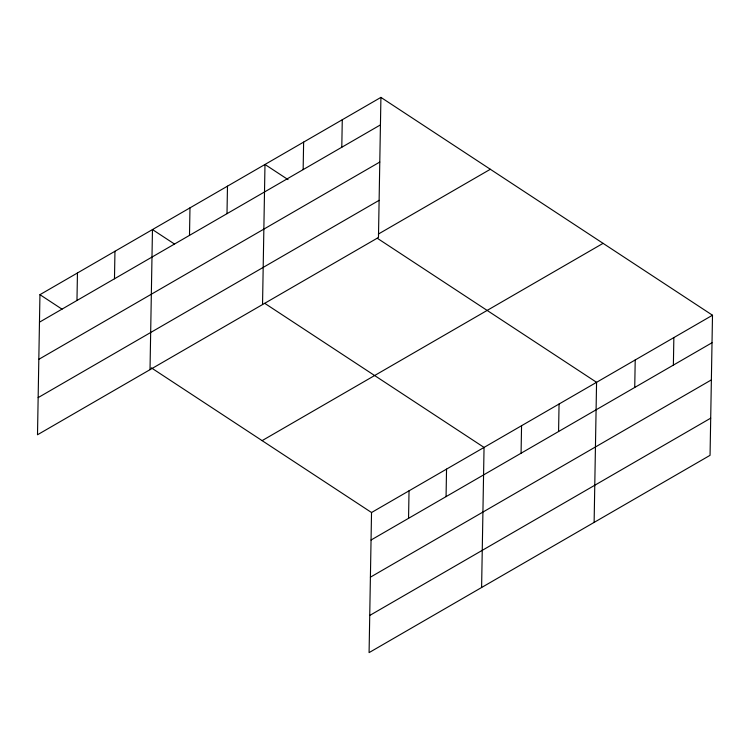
<?xml version="1.0" encoding="UTF-8"?>
<svg xmlns="http://www.w3.org/2000/svg" width="750" height="750" viewBox="0 0 750 750"><rect width="100%" height="100%" fill="white"/><g stroke="black" fill="none" stroke-linecap="round" stroke-linejoin="round"><path stroke-width="1.12" d="M39.947 294.675L37.5 434.766L378.469 237.478L380.916 97.387L39.947 294.675L62.025 309.178M76.969 300.478L77.456 272.972M114.478 278.775L114.956 251.269M150.019 369.656L152.466 229.566L174.544 244.069M189.497 235.369L189.975 207.863M226.997 213.666L227.484 186.159M262.538 304.556L264.984 164.466L288.028 179.597M303.15 169.612L303.628 142.106M341.794 147.253L342.272 119.747M151.294 367.828L371.531 512.522L369.084 652.612L710.053 455.325L712.5 315.234L380.916 97.387M408.553 518.325L409.031 490.819M446.062 496.622L446.541 469.116M481.603 587.512L484.05 447.422L264.778 303.356M521.072 453.225L521.559 425.719M558.581 431.522L559.059 404.016M594.122 522.403L596.569 382.312L377.297 238.256M634.734 387.459L635.212 359.953M673.378 365.1L673.856 337.594M39.469 322.181L380.438 124.894M38.812 359.334L379.791 162.047M38.147 397.613L379.125 200.325M378.375 234.056L490.341 169.275M262.106 440.634L603.075 243.347M371.531 512.522L712.5 315.234M371.044 540.028L712.022 342.741M370.397 577.181L711.375 379.894M369.731 615.459L710.7 418.172"/></g></svg>
